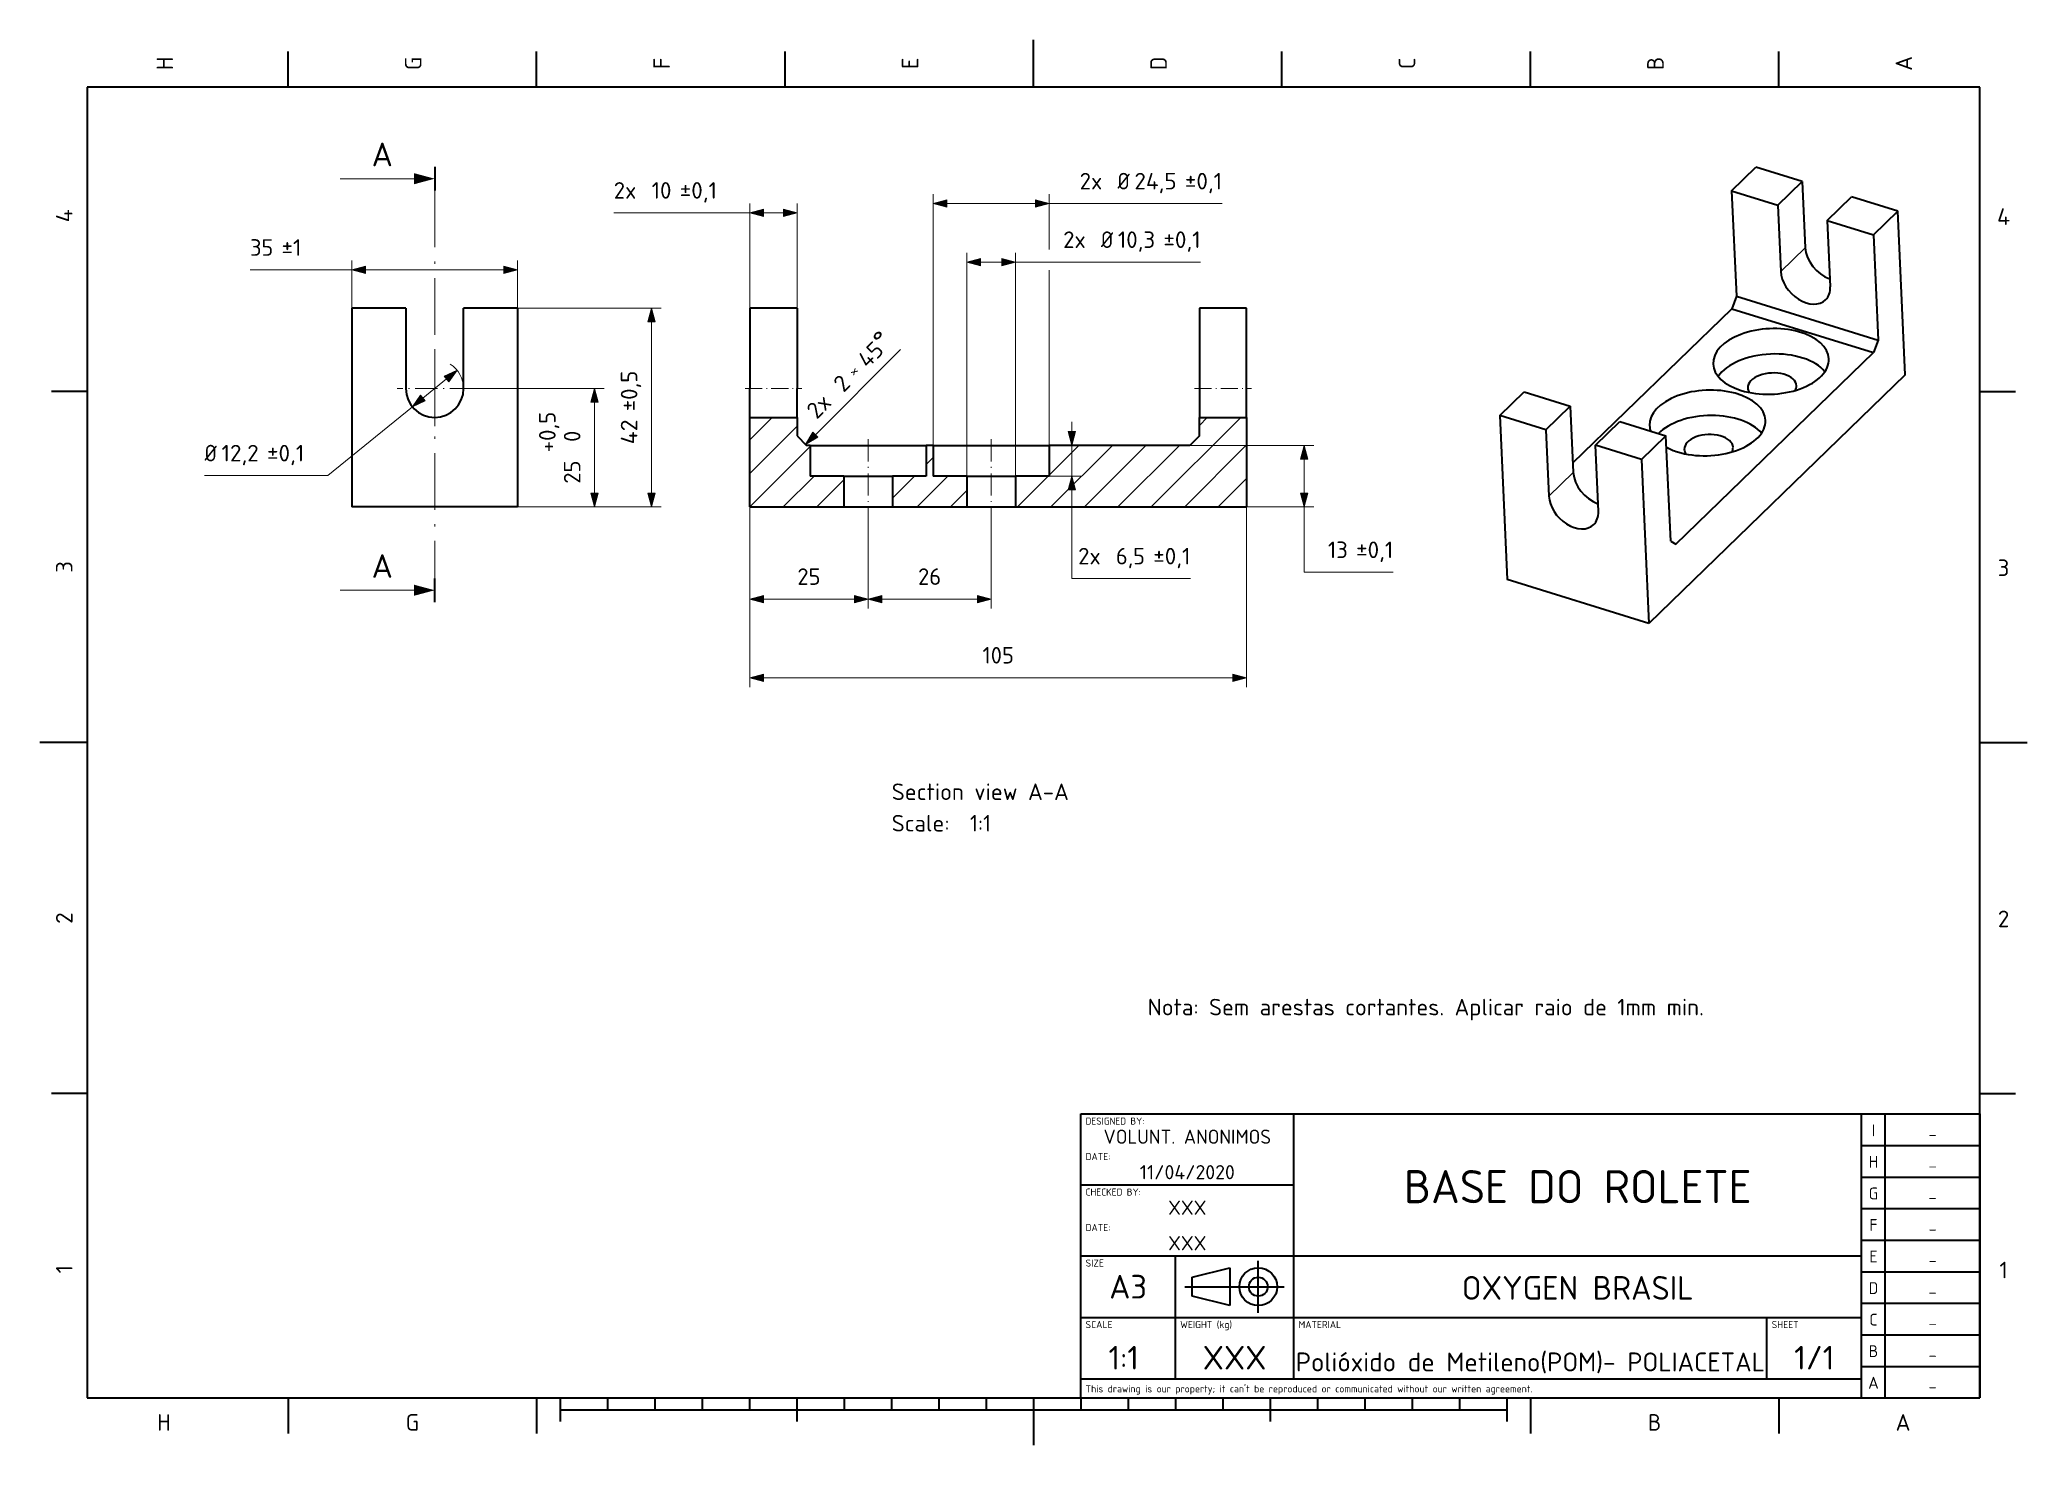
# Model space of a CAD drawing. Extents: x 0 to 420, y 0 to 297.
import ezdxf
from ezdxf.enums import TextEntityAlignment as Align

# ---------------------------------------------------------------- set-up
doc = ezdxf.new("R2010")
doc.units = 0
doc.linetypes.add('DASHDOT', pattern=[18.5, 12, -3, 0.5, -3])
doc.layers.get('0').update_dxf_attribs({"lineweight": 13})
doc.styles.get("Standard").update_dxf_attribs({"font": 'isocp.shx'})
doc.dimstyles.get("Standard").update_dxf_attribs({"dimtxt": 2.5, "dimasz": 2.5, "dimexe": 1.25, "dimexo": 0.625, "dimtad": 1, "dimcen": 2.5, "dimadec": 0, "dimazin": 0, "dimtfac": 1, "dimtmove": 0, "dimatfit": 0, "dimfxl": 1, "dimarcsym": 0})

# ---------------------------------------------------------------- blocks, each defined once
blk = doc.blocks.new('BLOCK191')
at = {"color": 7, "lineweight": 18, "width": 1.110901}
blk.add_text('A', height=3.5, dxfattribs=at).set_placement((392.176208, 3.076224), (395.323761, 3.076224), align=Align.FIT)
blk = doc.blocks.new('BLOCK192')
at = {"color": 7, "lineweight": 18, "width": 0.933334}
blk.add_text('H', height=3.5, dxfattribs=at).set_placement((24.85, 3.076224), (27.650002, 3.076224), align=Align.FIT)
blk = doc.blocks.new('BLOCK193')
at = {"color": 7, "lineweight": 18, "width": 0.933329}
blk.add_text('B', height=3.5, dxfattribs=at).set_placement((339.850006, 3.076224), (342.649994, 3.076224), align=Align.FIT)
blk = doc.blocks.new('BLOCK194')
at = {"color": 7, "lineweight": 18, "width": 0.933334}
blk.add_text('G', height=3.5, dxfattribs=at).set_placement((77.349998, 3.076224), (80.150002, 3.076224), align=Align.FIT)
blk = doc.blocks.new('BLOCK195')
at = {"color": 7, "lineweight": 18, "width": 0.933329}
blk.add_text('D', height=3.5, rotation=90, dxfattribs=at).set_placement((238.173782, 290.600006), (238.173782, 293.399994), align=Align.FIT)
blk = doc.blocks.new('BLOCK196')
at = {"color": 7, "lineweight": 18, "width": 0.863838}
blk.add_text('E', height=3.5, rotation=90, dxfattribs=at).set_placement((185.673782, 290.776215), (185.673782, 293.223755), align=Align.FIT)
blk = doc.blocks.new('BLOCK197')
at = {"color": 7, "lineweight": 18, "width": 0.815847}
blk.add_text('C', height=3.5, rotation=90, dxfattribs=at).set_placement((290.673767, 290.776215), (290.673767, 293.223755), align=Align.FIT)
blk = doc.blocks.new('BLOCK198')
at = {"color": 7, "lineweight": 18, "width": 0.863838}
blk.add_text('F', height=3.5, rotation=90, dxfattribs=at).set_placement((133.173782, 290.776215), (133.173782, 293.223755), align=Align.FIT)
blk = doc.blocks.new('BLOCK199')
at = {"color": 7, "lineweight": 18, "width": 0.933329}
blk.add_text('B', height=3.5, rotation=90, dxfattribs=at).set_placement((343.173767, 290.600006), (343.173767, 293.399994), align=Align.FIT)
blk = doc.blocks.new('BLOCK200')
at = {"color": 7, "lineweight": 18, "width": 0.933329}
blk.add_text('G', height=3.5, rotation=90, dxfattribs=at).set_placement((80.673775, 290.600006), (80.673775, 293.399994), align=Align.FIT)
blk = doc.blocks.new('BLOCK201')
at = {"color": 7, "lineweight": 18, "width": 1.110901}
blk.add_text('A', height=3.5, rotation=90, dxfattribs=at).set_placement((395.673767, 290.426208), (395.673767, 293.573761), align=Align.FIT)
blk = doc.blocks.new('BLOCK202')
at = {"color": 7, "lineweight": 18, "width": 0.933329}
blk.add_text('H', height=3.5, rotation=90, dxfattribs=at).set_placement((28.173777, 290.600006), (28.173777, 293.399994), align=Align.FIT)
blk = doc.blocks.new('BLOCK203')
at = {"color": 7, "lineweight": 18, "width": 0.863838}
blk.add_text('3', height=3.5, dxfattribs=at).set_placement((413.776215, 183.676224), (416.223755, 183.676224), align=Align.FIT)
blk = doc.blocks.new('BLOCK204')
at = {"color": 7, "lineweight": 18, "width": 0.863843}
blk.add_text('3', height=3.5, rotation=90, dxfattribs=at).set_placement((6.923776, 184.376236), (6.923776, 186.823792), align=Align.FIT)
blk = doc.blocks.new('BLOCK205')
at = {"color": 7, "lineweight": 18, "width": 0.863838}
blk.add_text('2', height=3.5, dxfattribs=at).set_placement((413.776215, 109.476227), (416.223755, 109.476227), align=Align.FIT)
blk = doc.blocks.new('BLOCK206')
at = {"color": 7, "lineweight": 18, "width": 0.863843}
blk.add_text('2', height=3.5, rotation=90, dxfattribs=at).set_placement((6.923776, 110.176224), (6.923776, 112.623779), align=Align.FIT)
blk = doc.blocks.new('BLOCK207')
at = {"color": 7, "lineweight": 18, "width": 0.933329}
blk.add_text('4', height=3.5, dxfattribs=at).set_placement((413.600006, 257.876221), (416.399994, 257.876221), align=Align.FIT)
blk = doc.blocks.new('BLOCK208')
at = {"color": 7, "lineweight": 18, "width": 0.933329}
blk.add_text('4', height=3.5, rotation=90, dxfattribs=at).set_placement((6.923776, 258.399994), (6.923776, 261.199982), align=Align.FIT)
blk = doc.blocks.new('BLOCK209')
at = {"color": 7, "lineweight": 18, "width": 0.953214}
blk.add_text('1', height=3.5, dxfattribs=at).set_placement((414.126221, 35.276226), (415.873779, 35.276226), align=Align.FIT)
blk = doc.blocks.new('BLOCK210')
at = {"color": 7, "lineweight": 18, "width": 0.95321}
blk.add_text('1', height=3.5, rotation=90, dxfattribs=at).set_placement((6.923776, 36.326225), (6.923776, 38.073776), align=Align.FIT)
blk = doc.blocks.new('BLOCK211')
at = {"color": 7, "lineweight": 18, "width": 0.779092}
blk.add_text("This drawing is our property; it can't be reproduced or communicated without our written agreement.", height=1.5, dxfattribs=at).set_placement((221, 11.175525), (315.437073, 11.175525), align=Align.FIT)
blk = doc.blocks.new('BLOCK212')
at = {"color": 7, "lineweight": 18, "width": 0.857432}
blk.add_text('SCALE', height=1.5, dxfattribs=at).set_placement((221, 24.751049), (226.695801, 24.751049), align=Align.FIT)
blk = doc.blocks.new('BLOCK213')
at = {"color": 7, "lineweight": 18, "width": 0.632}
blk.add_text('  1:1', height=5, dxfattribs=at).set_placement((219.755249, 16), (232.244766, 16), align=Align.FIT)
blk = doc.blocks.new('BLOCK214')
at = {"color": 7, "lineweight": 18, "width": 0.802234}
blk.add_text('WEIGHT (kg)', height=1.5, dxfattribs=at).set_placement((241, 24.751049), (251.944763, 24.751049), align=Align.FIT)
blk = doc.blocks.new('BLOCK215')
at = {"color": 7, "lineweight": 18, "width": 0.993963}
blk.add_text('XXX', height=5, dxfattribs=at).set_placement((245.755249, 16), (259.244751, 16), align=Align.FIT)
blk = doc.blocks.new('BLOCK216')
at = {"color": 7, "lineweight": 18, "width": 0.899371}
blk.add_text('MATERIAL', height=1.5, dxfattribs=at).set_placement((266, 24.751049), (274.993713, 24.751049), align=Align.FIT)
blk = doc.blocks.new('BLOCK217')
at = {"color": 7, "lineweight": 18, "width": 0.788557}
blk.add_text('Polióxido de Metileno(POM)- POLIACETAL', height=4, dxfattribs=at).set_placement((265.433563, 15.6), (364.566437, 15.6), align=Align.FIT)
blk = doc.blocks.new('BLOCK218')
at = {"color": 7, "lineweight": 18, "width": 0.839691}
blk.add_text('SHEET', height=1.5, dxfattribs=at).set_placement((366, 24.751049), (371.697906, 24.751049), align=Align.FIT)
blk = doc.blocks.new('BLOCK219')
at = {"color": 7, "lineweight": 18, "width": 0.672753}
blk.add_text('1/1', height=5, dxfattribs=at).set_placement((370.755249, 16), (379.244751, 16), align=Align.FIT)
blk = doc.blocks.new('BLOCK220')
at = {"color": 7, "lineweight": 18, "width": 0.839548}
blk.add_text('SIZE', height=1.5, dxfattribs=at).set_placement((221, 37.751049), (224.897903, 37.751049), align=Align.FIT)
blk = doc.blocks.new('BLOCK221')
at = {"color": 7, "lineweight": 18, "width": 0.959161}
blk.add_text('A3', height=5, dxfattribs=at).set_placement((226.003494, 31), (233.996506, 31), align=Align.FIT)
blk = doc.blocks.new('BLOCK222')
at = {"color": 7, "lineweight": 18, "width": 0.832841}
blk.add_text('OXYGEN BRASIL', height=5, dxfattribs=at).set_placement((300.510498, 30.751749), (349.489502, 30.751749), align=Align.FIT)
blk = doc.blocks.new('BLOCK223')
at = {"color": 7, "lineweight": 18, "width": 0.779581}
blk.add_text('CHECKED BY:', height=1.5, dxfattribs=at).set_placement((221, 52.751049), (232.69371, 52.751049), align=Align.FIT)
blk = doc.blocks.new('BLOCK224')
at = {"color": 7, "lineweight": 18, "width": 0.993964}
blk.add_text('XXX', height=3, dxfattribs=at).set_placement((238.45314, 48.700001), (246.546844, 48.700001), align=Align.FIT)
blk = doc.blocks.new('BLOCK225')
at = {"color": 7, "lineweight": 18, "width": 0.9182}
blk.add_text('DATE:', height=1.5, dxfattribs=at).set_placement((221, 45.251049), (226.246857, 45.251049), align=Align.FIT)
blk = doc.blocks.new('BLOCK226')
at = {"color": 7, "lineweight": 18, "width": 0.993964}
blk.add_text('XXX', height=3, dxfattribs=at).set_placement((238.45314, 41.200001), (246.546844, 41.200001), align=Align.FIT)
blk = doc.blocks.new('BLOCK227')
at = {"color": 7, "lineweight": 18, "width": 0.802887}
blk.add_text('DESIGNED BY:', height=1.5, dxfattribs=at).set_placement((221, 67.751053), (233.444748, 67.751053), align=Align.FIT)
blk = doc.blocks.new('BLOCK228')
at = {"color": 7, "lineweight": 18, "width": 0.817531}
blk.add_text('VOLUNT. ANONIMOS', height=3, dxfattribs=at).set_placement((224.80629, 63.700001), (260.193695, 63.700001), align=Align.FIT)
blk = doc.blocks.new('BLOCK229')
at = {"color": 7, "lineweight": 18, "width": 0.9182}
blk.add_text('DATE:', height=1.5, dxfattribs=at).set_placement((221, 60.251049), (226.246857, 60.251049), align=Align.FIT)
blk = doc.blocks.new('BLOCK230')
at = {"color": 7, "lineweight": 18, "width": 0.699342}
blk.add_text('11/04/2020', height=3, dxfattribs=at).set_placement((232.459442, 56.200001), (252.540558, 56.200001), align=Align.FIT)
blk = doc.blocks.new('BLOCK231')
at = {"color": 7, "lineweight": 18, "width": 0.801551}
blk.add_text('BASE DO ROLETE', height=7, dxfattribs=at).set_placement((288.262238, 51.152447), (361.737762, 51.152447), align=Align.FIT)
blk = doc.blocks.new('BLOCK232')
at = {"color": 7, "lineweight": 18, "width": 1.110905}
blk.add_text('A', height=2.5, dxfattribs=at).set_placement((386.375885, 11.959208), (388.624146, 11.959208), align=Align.FIT)
blk = doc.blocks.new('BLOCK233')
at = {"color": 7, "lineweight": 18, "width": 1.180341}
blk.add_text('_', height=2, dxfattribs=at).set_placement((399.100708, 12.234033), (400.899323, 12.234033), align=Align.FIT)
blk = doc.blocks.new('BLOCK234')
at = {"color": 7, "lineweight": 18, "width": 0.933333}
blk.add_text('B', height=2.5, dxfattribs=at).set_placement((386.5, 18.625874), (388.5, 18.625874), align=Align.FIT)
blk = doc.blocks.new('BLOCK235')
at = {"color": 7, "lineweight": 18, "width": 1.180341}
blk.add_text('_', height=2, dxfattribs=at).set_placement((399.100708, 18.9007), (400.899323, 18.9007), align=Align.FIT)
blk = doc.blocks.new('BLOCK236')
at = {"color": 7, "lineweight": 18, "width": 0.815855}
blk.add_text('C', height=2.5, dxfattribs=at).set_placement((386.625885, 25.29254), (388.374146, 25.29254), align=Align.FIT)
blk = doc.blocks.new('BLOCK237')
at = {"color": 7, "lineweight": 18, "width": 1.180341}
blk.add_text('_', height=2, dxfattribs=at).set_placement((399.100708, 25.567366), (400.899323, 25.567366), align=Align.FIT)
blk = doc.blocks.new('BLOCK238')
at = {"color": 7, "lineweight": 18, "width": 0.933333}
blk.add_text('D', height=2.5, dxfattribs=at).set_placement((386.5, 31.959206), (388.5, 31.959206), align=Align.FIT)
blk = doc.blocks.new('BLOCK239')
at = {"color": 7, "lineweight": 18, "width": 1.180341}
blk.add_text('_', height=2, dxfattribs=at).set_placement((399.100708, 32.234032), (400.899323, 32.234032), align=Align.FIT)
blk = doc.blocks.new('BLOCK240')
at = {"color": 7, "lineweight": 18, "width": 0.863846}
blk.add_text('E', height=2.5, dxfattribs=at).set_placement((386.625885, 38.625874), (388.374146, 38.625874), align=Align.FIT)
blk = doc.blocks.new('BLOCK241')
at = {"color": 7, "lineweight": 18, "width": 1.180341}
blk.add_text('_', height=2, dxfattribs=at).set_placement((399.100708, 38.9007), (400.899323, 38.9007), align=Align.FIT)
blk = doc.blocks.new('BLOCK242')
at = {"color": 7, "lineweight": 18, "width": 0.863846}
blk.add_text('F', height=2.5, dxfattribs=at).set_placement((386.625885, 45.292542), (388.374146, 45.292542), align=Align.FIT)
blk = doc.blocks.new('BLOCK243')
at = {"color": 7, "lineweight": 18, "width": 1.180341}
blk.add_text('_', height=2, dxfattribs=at).set_placement((399.100708, 45.567368), (400.899323, 45.567368), align=Align.FIT)
blk = doc.blocks.new('BLOCK244')
at = {"color": 7, "lineweight": 18, "width": 0.933333}
blk.add_text('G', height=2.5, dxfattribs=at).set_placement((386.5, 51.959206), (388.5, 51.959206), align=Align.FIT)
blk = doc.blocks.new('BLOCK245')
at = {"color": 7, "lineweight": 18, "width": 1.180341}
blk.add_text('_', height=2, dxfattribs=at).set_placement((399.100708, 52.234032), (400.899323, 52.234032), align=Align.FIT)
blk = doc.blocks.new('BLOCK246')
at = {"color": 7, "lineweight": 18, "width": 0.933333}
blk.add_text('H', height=2.5, dxfattribs=at).set_placement((386.5, 58.625874), (388.5, 58.625874), align=Align.FIT)
blk = doc.blocks.new('BLOCK247')
at = {"color": 7, "lineweight": 18, "width": 1.180341}
blk.add_text('_', height=2, dxfattribs=at).set_placement((399.100708, 58.9007), (400.899323, 58.9007), align=Align.FIT)
blk = doc.blocks.new('BLOCK248')
at = {"color": 7, "lineweight": 18, "width": 1.571347}
blk.add_text('I', height=2.5, dxfattribs=at).set_placement((387.125885, 65.292542), (387.874146, 65.292542), align=Align.FIT)
blk = doc.blocks.new('BLOCK249')
at = {"color": 7, "lineweight": 18, "width": 1.180341}
blk.add_text('_', height=2, dxfattribs=at).set_placement((399.100708, 65.56736), (400.899323, 65.56736), align=Align.FIT)
blk = doc.blocks.new('BLOCK250')
at = {"color": 7, "lineweight": 18, "width": 0.756577}
blk.add_text('Nota: Sem arestas cortantes. Aplicar raio de 1mm min.', height=3.5, dxfattribs=at).set_placement((-10, 11.4), (107.521683, 11.4), align=Align.FIT)
blk = doc.blocks.new('BLOCK251')
at = {"color": 7, "lineweight": 35}
for p, q in [((-36.679147, 38.910843), (-31.522124, 43.911244)), ((-21.764195, 40.885518), (-31.522124, 43.911244)), ((-36.679147, 38.910843), (-26.921218, 35.885117)), ((-36.679147, 38.910843), (-35.673994, 16.654014)), ((-26.921218, 35.885117), (-21.764195, 40.885518)), ((-21.764195, 40.885518), (-21.131321, 26.871959)), ((-26.921218, 35.885117), (-26.288344, 21.871558)), ((-16.478523, 32.64706), (-11.3215, 37.647461)), ((-1.563571, 34.621735), (-11.3215, 37.647461)), ((-6.720594, 29.621334), (-1.563571, 34.621735)), ((0, 0), (-1.563571, 34.621735)), ((-16.478523, 32.64706), (-15.845649, 18.6335)), ((-16.478523, 32.64706), (-6.720594, 29.621334)), ((-6.720594, 29.621334), (-5.715441, 7.364504)), ((-70.216607, -18.560365), (-36.630943, 14.005279)), ((-35.673994, 16.654014), (-36.630943, 14.005279)), ((-36.630943, 14.005279), (-6.67239, 4.71577)), ((-35.673994, 16.654014), (-5.715441, 7.364504)), ((-48.444278, -35.787477), (-6.67239, 4.71577)), ((-5.715441, 7.364504), (-6.67239, 4.71577)), ((0, 0), (-54.148743, -52.504209)), ((-85.670867, -8.592965), (-80.513843, -3.592564)), ((-80.513843, -3.592564), (-70.755915, -6.61829)), ((-75.912938, -11.618691), (-70.755915, -6.61829)), ((-70.755915, -6.61829), (-70.123041, -20.631849)), ((-75.912938, -11.618691), (-85.670867, -8.592965)), ((-85.670867, -8.592965), (-84.107296, -43.2147)), ((-75.912938, -11.618691), (-75.280064, -25.63225)), ((-65.470242, -14.856748), (-60.313219, -9.856347)), ((-60.313219, -9.856347), (-50.555291, -12.882073)), ((-64.837368, -28.870308), (-65.470242, -14.856748)), ((-55.712314, -17.882474), (-65.470242, -14.856748)), ((-55.712314, -17.882474), (-50.555291, -12.882073)), ((-49.550138, -35.138903), (-50.555291, -12.882073)), ((-55.712314, -17.882474), (-54.148743, -52.504209)), ((-49.550138, -35.138903), (-48.444278, -35.787477)), ((-54.148743, -52.504209), (-84.107296, -43.2147))]:
    blk.add_line(p, q, dxfattribs=at)
at = {"color": 7, "lineweight": 18}
for p, q in [((-26.288344, 21.871558), (-21.131321, 26.871959)), ((-75.280064, -25.63225), (-70.123041, -20.631849))]:
    blk.add_line(p, q, dxfattribs=at)
at = {"color": 7, "lineweight": 35}
for centre, major_axis, ratio, start_param, end_param in [((-15.909973, 25.25293), (-4.246337, 4.379341), 0.695709, 0.6658398396, 2.1910476262), ((-21.066996, 20.252529), (-4.246337, 4.379341), 0.695709, 0.6658398396, 3.1415271585), ((-21.066996, 20.252529), (-4.246337, 4.379341), 0.695709, 3.1415271585, 3.8074324932), ((-28.355797, 2.860004), (-12.237527, -0.552666), 0.564889, 3.1414968266, 6.2830894802), ((-28.113815, -2.498122), (-12.237527, -0.552666), 0.564889, 3.5395635641, 5.8852139399), ((-28.355797, 2.860004), (-12.237527, -0.552666), 0.564889, 6.2830894802, 7.2862311687), ((-28.355797, 2.860004), (-12.237527, -0.552666), 0.564889, 1.0030458615, 3.1414968266), ((-28.113815, -2.498122), (-5.144756, -0.232345), 0.564889, 3.1414968266, 6.2830894802), ((-41.764057, -10.141039), (-12.237527, -0.552666), 0.564889, 3.1414968266, 6.2830894802), ((-28.113815, -2.498122), (-5.144756, -0.232345), 0.564889, 6.2830894802, 6.6315651909), ((-28.113815, -2.498122), (-5.144756, -0.232345), 0.564889, 2.7932114337, 3.1414968266), ((-41.764057, -10.141039), (-12.237527, -0.552666), 0.564889, 6.2830894802, 6.4580874615), ((-41.522076, -15.499164), (-12.237527, -0.552666), 0.564889, 3.5395635641, 5.7381864955), ((-41.764057, -10.141039), (-12.237527, -0.552666), 0.564889, 1.0030458615, 3.1414968266), ((-41.522076, -15.499164), (-5.144756, -0.232345), 0.564889, 3.1414968266, 6.2830894802), ((-41.764057, -10.141039), (-12.237527, -0.552666), 0.564889, 0.7568308644, 1.0030458615), ((-41.522076, -15.499164), (-5.144756, -0.232345), 0.564889, 6.2830894802, 6.6315651909), ((-41.522076, -15.499164), (-5.144756, -0.232345), 0.564889, 2.7932114337, 3.1414968266), ((-64.901695, -22.250877), (4.246337, -4.379341), 0.695709, 3.8074324932, 5.3326402798), ((-70.058716, -27.251278), (-4.246337, 4.379341), 0.695709, 0.6658398396, 3.1415271585), ((-70.058716, -27.251278), (-4.246337, 4.379341), 0.695709, 3.1415271585, 3.8074324932)]:
    blk.add_ellipse(centre, major_axis=major_axis, ratio=ratio, start_param=start_param, end_param=end_param, dxfattribs=at)
blk = doc.blocks.new('BLOCK252')
at = {"color": 7, "lineweight": 35}
for p, q in [((-17.5, 71.843987), (-17.5, 66.843987)), ((-17.5, -20.120096), (-17.5, -15.120096))]:
    blk.add_line(p, q, dxfattribs=at)
at = {"color": 7, "lineweight": 18}
for p, q in [((-21.846666, 69.343987), (-37.5, 69.343987)), ((-21.846666, -17.620096), (-37.5, -17.620096))]:
    blk.add_line(p, q, dxfattribs=at)
at = {"color": 7, "linetype": 'DASHDOT', "lineweight": 18}
blk.add_line((-17.5, 66.843987), (-17.5, -15.120096), dxfattribs=at)
at = {"color": 7, "lineweight": 18}
for points in [[(-21.846666, 68.179298), (-17.5, 69.343987), (-21.846666, 70.508675)], [(-21.846666, -18.784782), (-17.5, -17.620096), (-21.846666, -16.45541)]]:
    blk.add_solid(points, dxfattribs=at)
at = {"color": 7, "lineweight": 18, "width": 1.110901}
for p, p2 in [((-30.8332, 71.968987), (-26.336697, 71.968987)), ((-30.8332, -14.995096), (-26.336697, -14.995096))]:
    blk.add_text('A', height=5, dxfattribs=at).set_placement(p, p2, align=Align.FIT)
blk = doc.blocks.new('*D63')
at = {"color": 7, "lineweight": 18}
for p, q in [((100.966649, 240.292856), (131.288575, 240.292856)), ((129.288575, 201.190633), (129.288575, 237.395078)), ((100.966649, 198.292856), (131.288575, 198.292856))]:
    blk.add_line(p, q, dxfattribs=at)
for points in [[(130.065032, 237.395078), (129.288575, 240.292856), (128.512118, 237.395078)], [(128.512118, 201.190633), (129.288575, 198.292856), (130.065032, 201.190633)]]:
    blk.add_lwpolyline(points, close=True, dxfattribs=at)
for points in [[(130.065032, 237.395078), (129.288575, 240.292856), (130.065032, 237.395078), (128.512118, 237.395078)], [(128.512118, 201.190633), (129.288575, 198.292856), (128.512118, 201.190633), (130.065032, 201.190633)]]:
    blk.add_solid(points, dxfattribs=at)
for s, width, p, p2 in [('%%p0,5', 0.70409, (126.288575, 218.508415), (126.288575, 227.074848)), ('42', 0.850955, (126.288575, 211.510863), (126.288575, 216.758416))]:
    blk.add_text(s, height=3.5, rotation=90, dxfattribs=dict(at, width=width)).set_placement(p, p2, align=Align.FIT)
blk = doc.blocks.new('*D64')
at = {"color": 7, "lineweight": 18}
for p, q in [((91.396649, 223.292856), (119.256104, 223.292856)), ((117.256104, 201.190633), (117.256104, 220.395078)), ((100.966649, 198.292856), (119.256104, 198.292856))]:
    blk.add_line(p, q, dxfattribs=at)
for points in [[(118.032561, 220.395078), (117.256104, 223.292856), (116.479648, 220.395078)], [(116.479648, 201.190633), (117.256104, 198.292856), (118.032561, 201.190633)]]:
    blk.add_lwpolyline(points, close=True, dxfattribs=at)
for points in [[(118.032561, 220.395078), (117.256104, 223.292856), (118.032561, 220.395078), (116.479648, 220.395078)], [(116.479648, 201.190633), (117.256104, 198.292856), (116.479648, 201.190633), (118.032561, 201.190633)]]:
    blk.add_solid(points, dxfattribs=at)
for s, width, p, p2 in [('+0,5', 0.704091, (109.006104, 209.832191), (109.006104, 218.398626)), (' 0', 0.718035, (114.256104, 209.832192), (114.256104, 214.379745)), ('25', 0.793801, (114.256104, 203.187086), (114.256104, 208.082191))]:
    blk.add_text(s, height=3.5, rotation=90, dxfattribs=dict(at, width=width)).set_placement(p, p2, align=Align.FIT)
blk = doc.blocks.new('*D65')
at = {"color": 7, "lineweight": 18}
for p, q in [((80.984117, 221.270168), (85.949181, 225.315543)), ((60.893632, 204.901078), (78.737607, 219.439782)), ((60.893632, 204.901078), (34.844098, 204.901078))]:
    blk.add_line(p, q, dxfattribs=at)
for points in [[(86.43963, 224.713594), (88.19569, 227.145929), (85.458731, 225.917493)], [(80.493667, 221.872117), (78.737607, 219.439782), (81.474568, 220.668218)]]:
    blk.add_lwpolyline(points, close=True, dxfattribs=at)
blk.add_arc((83.466649, 223.292856), 6.1, 0, 57.957557, dxfattribs=at)
for points in [[(86.43963, 224.713594), (88.19569, 227.145929), (86.43963, 224.713594), (85.458731, 225.917493)], [(80.493667, 221.872117), (78.737607, 219.439782), (80.493667, 221.872117), (81.474568, 220.668218)]]:
    blk.add_solid(points, dxfattribs=at)
for s, width, p, p2 in [('%%c', 0.905882, (34.844098, 207.901078), (37.410764, 207.901078)), ('12,2', 0.704457, (38.410764, 207.901078), (46.277196, 207.901078)), ('%%p0,1', 0.704457, (48.0272, 207.901078), (55.893632, 207.901078))]:
    blk.add_text(s, height=3.5, dxfattribs=dict(at, width=width)).set_placement(p, p2, align=Align.FIT)
blk = doc.blocks.new('*D66')
at = {"color": 7, "lineweight": 18}
for p, q in [((44.452558, 248.351396), (65.966649, 248.351396)), ((65.966649, 240.292856), (65.966649, 250.351396)), ((68.864427, 248.351396), (98.068871, 248.351396)), ((100.966649, 240.292856), (100.966649, 250.351396))]:
    blk.add_line(p, q, dxfattribs=at)
for points in [[(68.864427, 249.127855), (65.966649, 248.351396), (68.864427, 247.574937)], [(98.068871, 247.574937), (100.966649, 248.351396), (98.068871, 249.127855)]]:
    blk.add_lwpolyline(points, close=True, dxfattribs=at)
for points in [[(68.864427, 249.127855), (65.966649, 248.351396), (68.864427, 249.127855), (68.864427, 247.574937)], [(98.068871, 247.574937), (100.966649, 248.351396), (98.068871, 247.574937), (98.068871, 249.127855)]]:
    blk.add_solid(points, dxfattribs=at)
for s, width, p, p2 in [('35', 0.793801, (44.452558, 251.351396), (49.347661, 251.351396)), ('%%p1', 0.680288, (51.097661, 251.351396), (55.292768, 251.351396))]:
    blk.add_text(s, height=3.5, dxfattribs=dict(at, width=width)).set_placement(p, p2, align=Align.FIT)
blk = doc.blocks.new('BLOCK253')
at = {"color": 7, "linetype": 'DASHDOT', "lineweight": 18, "ltscale": 0.3965}
for p, q in [((-17.5, 32.93), (-17.5, 17.07)), ((-9.57, 25), (-25.43, 25))]:
    blk.add_line(p, q, dxfattribs=at)
blk = doc.blocks.new('BLOCK254')
at = {"color": 7, "lineweight": 35}
for p, q in [((-23.6, 42), (-35, 42)), ((-35, 42), (-35, 0)), ((-23.6, 42), (-23.6, 25)), ((-11.4, 25), (-11.4, 42)), ((0, 42), (-11.4, 42)), ((0, 42), (0, 0)), ((0, 0), (-35, 0))]:
    blk.add_line(p, q, dxfattribs=at)
blk.add_arc((-17.5, 25), 6.1, 180, 0, dxfattribs=at)
blk = doc.blocks.new('BLOCK255')
at = {"color": 7, "lineweight": 18}
for s, width, p, p2 in [('Section view A-A', 0.799069, (30, -61.952446), (67.42308, -61.952446)), ('Scale:', 0.825348, (30, -68.599998), (42.242657, -68.599998)), ('  1:1', 0.631999, (42.242657, -68.599998), (50.985313, -68.599998))]:
    blk.add_text(s, height=3.5, dxfattribs=dict(at, width=width)).set_placement(p, p2, align=Align.FIT)
blk = doc.blocks.new('*D70')
at = {"color": 7, "lineweight": 18}
for p, q in [((150.045227, 198.292856), (150.045227, 176.808807)), ((175.045227, 196.992306), (175.045227, 176.808807)), ((152.943005, 178.808807), (172.147449, 178.808807))]:
    blk.add_line(p, q, dxfattribs=at)
for points in [[(152.943005, 179.585264), (150.045227, 178.808807), (152.943005, 178.03235)], [(172.147449, 178.03235), (175.045227, 178.808807), (172.147449, 179.585264)]]:
    blk.add_lwpolyline(points, close=True, dxfattribs=at)
for points in [[(152.943005, 179.585264), (150.045227, 178.808807), (152.943005, 179.585264), (152.943005, 178.03235)], [(172.147449, 178.03235), (175.045227, 178.808807), (172.147449, 178.03235), (172.147449, 179.585264)]]:
    blk.add_solid(points, dxfattribs=at)
at = {"color": 7, "lineweight": 18, "width": 0.793801}
blk.add_text('25', height=3.5, dxfattribs=at).set_placement((160.097674, 181.808807), (164.99278, 181.808807), align=Align.FIT)
blk = doc.blocks.new('*D71')
at = {"color": 7, "lineweight": 18}
for p, q in [((175.045227, 196.992306), (175.045227, 176.808807)), ((201.045227, 196.992306), (201.045227, 176.808807)), ((177.943005, 178.808807), (198.147449, 178.808807))]:
    blk.add_line(p, q, dxfattribs=at)
for points in [[(177.943005, 179.585264), (175.045227, 178.808807), (177.943005, 178.03235)], [(198.147449, 178.03235), (201.045227, 178.808807), (198.147449, 179.585264)]]:
    blk.add_lwpolyline(points, close=True, dxfattribs=at)
for points in [[(177.943005, 179.585264), (175.045227, 178.808807), (177.943005, 179.585264), (177.943005, 178.03235)], [(198.147449, 178.03235), (201.045227, 178.808807), (198.147449, 178.03235), (198.147449, 179.585264)]]:
    blk.add_solid(points, dxfattribs=at)
at = {"color": 7, "lineweight": 18, "width": 0.793801}
blk.add_text('26', height=3.5, dxfattribs=at).set_placement((185.597675, 181.808807), (190.492779, 181.808807), align=Align.FIT)
blk = doc.blocks.new('*D72')
at = {"color": 7, "lineweight": 18}
for p, q in [((150.045227, 198.292856), (150.045227, 160.189042)), ((255.045227, 198.292856), (255.045227, 160.189042)), ((152.943005, 162.189042), (252.147453, 162.189042))]:
    blk.add_line(p, q, dxfattribs=at)
for points in [[(152.943005, 162.965501), (150.045227, 162.189042), (152.943005, 161.412584)], [(252.147453, 161.412584), (255.045227, 162.189042), (252.147453, 162.965501)]]:
    blk.add_lwpolyline(points, close=True, dxfattribs=at)
for points in [[(152.943005, 162.965501), (150.045227, 162.189042), (152.943005, 162.965501), (152.943005, 161.412584)], [(252.147453, 161.412584), (255.045227, 162.189042), (252.147453, 161.412584), (252.147453, 162.965501)]]:
    blk.add_solid(points, dxfattribs=at)
at = {"color": 7, "lineweight": 18, "width": 0.699227}
blk.add_text('105', height=3.5, dxfattribs=at).set_placement((199.2239, 165.189042), (205.866554, 165.189042), align=Align.FIT)
blk = doc.blocks.new('*D73')
at = {"color": 7, "lineweight": 18}
for p, q in [((121.30158, 260.416047), (150.045227, 260.416047)), ((150.045227, 240.292856), (150.045227, 262.416047)), ((152.943005, 260.416047), (157.147449, 260.416047)), ((160.045227, 240.292856), (160.045227, 262.416047))]:
    blk.add_line(p, q, dxfattribs=at)
for points in [[(152.943005, 261.192506), (150.045227, 260.416047), (152.943005, 259.639589)], [(157.147449, 259.639589), (160.045227, 260.416047), (157.147449, 261.192506)]]:
    blk.add_lwpolyline(points, close=True, dxfattribs=at)
for points in [[(152.943005, 261.192506), (150.045227, 260.416047), (152.943005, 261.192506), (152.943005, 259.639589)], [(157.147449, 259.639589), (160.045227, 260.416047), (157.147449, 259.639589), (157.147449, 261.192506)]]:
    blk.add_solid(points, dxfattribs=at)
for s, width, p, p2 in [('2x ', 0.723632, (121.301579, 263.416047), (128.296684, 263.416047)), ('10', 0.680288, (129.296684, 263.416047), (133.491791, 263.416047)), ('%%p0,1', 0.704457, (135.241789, 263.416047), (143.108223, 263.416047))]:
    blk.add_text(s, height=3.5, dxfattribs=dict(at, width=width)).set_placement(p, p2, align=Align.FIT)
blk = doc.blocks.new('*D74')
at = {"color": 7, "lineweight": 18}
for p, q in [((218.075996, 214.190633), (218.075996, 216.292856)), ((213.295227, 211.292856), (220.075996, 211.292856)), ((218.075996, 204.792856), (218.075996, 211.292856)), ((206.195229, 204.792856), (220.075996, 204.792856)), ((218.075996, 183.131044), (218.075996, 201.895078)), ((218.075996, 183.131044), (243.166962, 183.131044))]:
    blk.add_line(p, q, dxfattribs=at)
for points in [[(217.299538, 214.190633), (218.075996, 211.292856), (218.852448, 214.190633)], [(218.852448, 201.895078), (218.075996, 204.792856), (217.299538, 201.895078)]]:
    blk.add_lwpolyline(points, close=True, dxfattribs=at)
for points in [[(217.299538, 214.190633), (218.075996, 211.292856), (217.299538, 214.190633), (218.852448, 214.190633)], [(218.852448, 201.895078), (218.075996, 204.792856), (218.852448, 201.895078), (217.299538, 201.895078)]]:
    blk.add_solid(points, dxfattribs=at)
for s, width, p, p2 in [('2x ', 0.723631, (219.436539, 186.131044), (226.431641, 186.131044)), ('6,5', 0.781134, (227.431648, 186.131044), (233.550529, 186.131044)), ('%%p0,1', 0.704457, (235.300522, 186.131044), (243.166962, 186.131044))]:
    blk.add_text(s, height=3.5, dxfattribs=dict(at, width=width)).set_placement(p, p2, align=Align.FIT)
blk = doc.blocks.new('*D75')
at = {"color": 7, "lineweight": 18}
for p, q in [((243.045227, 211.292856), (269.225288, 211.292856)), ((267.225288, 201.190633), (267.225288, 208.395078)), ((255.045227, 198.292856), (269.225288, 198.292856)), ((267.225288, 184.468431), (267.225288, 198.292856)), ((267.225288, 184.468431), (286.036819, 184.468431))]:
    blk.add_line(p, q, dxfattribs=at)
for points in [[(268.00174, 208.395078), (267.225288, 211.292856), (266.44883, 208.395078)], [(266.44883, 201.190633), (267.225288, 198.292856), (268.00174, 201.190633)]]:
    blk.add_lwpolyline(points, close=True, dxfattribs=at)
for points in [[(268.00174, 208.395078), (267.225288, 211.292856), (268.00174, 208.395078), (266.44883, 208.395078)], [(266.44883, 201.190633), (267.225288, 198.292856), (266.44883, 201.190633), (268.00174, 201.190633)]]:
    blk.add_solid(points, dxfattribs=at)
for s, width, p, p2 in [('13', 0.680286, (272.225288, 187.468431), (276.420387, 187.468431)), ('%%p0,1', 0.704456, (278.170395, 187.468431), (286.036819, 187.468431))]:
    blk.add_text(s, height=3.5, dxfattribs=dict(at, width=width)).set_placement(p, p2, align=Align.FIT)
blk = doc.blocks.new('*D76')
at = {"color": 7, "lineweight": 18}
for p, q in [((188.795227, 211.292856), (188.795227, 264.371675)), ((191.693005, 262.371675), (210.397449, 262.371675)), ((213.295227, 252.675569), (213.295227, 264.371675)), ((213.295227, 262.371675), (249.856598, 262.371675)), ((213.295227, 211.292856), (213.295227, 248.329042))]:
    blk.add_line(p, q, dxfattribs=at)
for points in [[(191.693005, 263.148134), (188.795227, 262.371675), (191.693005, 261.595216)], [(210.397449, 261.595216), (213.295227, 262.371675), (210.397449, 263.148134)]]:
    blk.add_lwpolyline(points, close=True, dxfattribs=at)
for points in [[(191.693005, 263.148134), (188.795227, 262.371675), (191.693005, 263.148134), (191.693005, 261.595216)], [(210.397449, 261.595216), (213.295227, 262.371675), (210.397449, 261.595216), (210.397449, 263.148134)]]:
    blk.add_solid(points, dxfattribs=at)
for s, width, p, p2 in [('2x ', 0.723631, (219.759514, 265.371675), (226.754616, 265.371675)), ('%%c', 0.905882, (227.754616, 265.371675), (230.321281, 265.371675)), ('24,5', 0.798706, (231.321281, 265.371675), (240.240166, 265.371675)), ('%%p0,1', 0.704457, (241.990158, 265.371675), (249.856598, 265.371675))]:
    blk.add_text(s, height=3.5, dxfattribs=dict(at, width=width)).set_placement(p, p2, align=Align.FIT)
blk = doc.blocks.new('*D77')
at = {"color": 7, "lineweight": 18}
for p, q in [((195.895226, 204.792856), (195.895226, 252.000795)), ((206.195229, 204.792856), (206.195229, 252.000795)), ((198.793003, 250.000795), (203.297451, 250.000795)), ((206.195229, 250.000795), (245.31823, 250.000795))]:
    blk.add_line(p, q, dxfattribs=at)
for points in [[(198.793003, 250.777253), (195.895226, 250.000795), (198.793003, 249.224336)], [(203.297451, 249.224336), (206.195229, 250.000795), (203.297451, 250.777253)]]:
    blk.add_lwpolyline(points, close=True, dxfattribs=at)
for points in [[(198.793003, 250.777253), (195.895226, 250.000795), (198.793003, 250.777253), (198.793003, 249.224336)], [(203.297451, 249.224336), (206.195229, 250.000795), (203.297451, 249.224336), (203.297451, 250.777253)]]:
    blk.add_solid(points, dxfattribs=at)
for s, width, p, p2 in [('2x ', 0.723631, (216.27359, 253.000795), (223.268692, 253.000795)), ('%%c', 0.905882, (224.268692, 253.000795), (226.835358, 253.000795)), ('10,3', 0.704457, (227.835358, 253.000795), (235.701797, 253.000795)), ('%%p0,1', 0.704457, (237.45179, 253.000795), (245.31823, 253.000795))]:
    blk.add_text(s, height=3.5, dxfattribs=dict(at, width=width)).set_placement(p, p2, align=Align.FIT)
blk = doc.blocks.new('BLOCK256')
at = {"color": 7, "lineweight": 18}
blk.add_line((13.853349, 15.244727), (31.827084, 33.218464), dxfattribs=at)
blk.add_lwpolyline([(13.304311, 15.793766), (11.804311, 13.195689), (14.402387, 14.695689)], close=True, dxfattribs=at)
blk.add_solid([(13.304311, 15.793766), (11.804311, 13.195689), (13.304311, 15.793766), (14.402387, 14.695689)], dxfattribs=at)
for s, height, rotation, width, p, p2 in [('45', 3.5, 45.000015, 0.850954, (24.887383, 29.107191), (28.597961, 32.817772)), ('%%d', 3.5, 45.00006, 3.080003, (28.102987, 33.31274), (29.917894, 35.127651)), ('2', 3.5, 45, 0.863843, (19.797943, 24.01775), (21.528625, 25.748432)), ('×', 1.75, 45, 1.400002, (21.970568, 27.427809), (23.208006, 28.665247)), ('2x ', 3.5, 45, 0.723631, (14.144552, 18.364359), (19.090837, 23.310644))]:
    blk.add_text(s, height=height, rotation=rotation, dxfattribs=dict(at, width=width)).set_placement(p, p2, align=Align.FIT)
blk = doc.blocks.new('BLOCK257')
at = {"color": 7, "lineweight": 35}
for p, q in [((10, 42), (0, 42)), ((0, 42), (0, 25)), ((10, 42), (10, 25)), ((105, 42), (95, 42)), ((95, 42), (95, 25)), ((105, 25), (105, 42)), ((0, 18.9), (0, 25)), ((10, 18.9), (10, 25)), ((95, 25), (95, 18.9)), ((105, 18.9), (105, 25)), ((0, 0), (0, 18.9)), ((0, 18.9), (10, 18.9)), ((10, 18.9), (10, 15)), ((95, 18.9), (105, 18.9)), ((95, 15), (95, 18.9)), ((105, 18.9), (105, 0)), ((10, 15), (12, 13)), ((12.75, 13), (12, 13)), ((12.75, 13), (37.25, 13)), ((12.75, 13), (12.75, 6.5)), ((37.25, 13), (37.25, 6.5)), ((38.75, 13), (37.25, 13)), ((38.75, 13), (38.75, 6.5)), ((38.75, 13), (63.25, 13)), ((93, 13), (63.25, 13)), ((63.25, 13), (63.25, 6.5)), ((95, 15), (93, 13)), ((19.85, 6.5), (12.75, 6.5)), ((19.85, 6.5), (19.85, 0)), ((19.85, 6.5), (30.15, 6.5)), ((30.15, 6.5), (30.15, 0)), ((37.25, 6.5), (30.15, 6.5)), ((45.85, 6.5), (38.75, 6.5)), ((45.85, 6.5), (45.85, 0)), ((45.85, 6.5), (56.15, 6.5)), ((56.15, 6.5), (56.15, 0)), ((63.25, 6.5), (56.15, 6.5)), ((0, 0), (19.85, 0)), ((19.85, 0), (30.15, 0)), ((30.15, 0), (45.85, 0)), ((45.85, 0), (56.15, 0)), ((56.15, 0), (105, 0))]:
    blk.add_line(p, q, dxfattribs=at)
blk = doc.blocks.new('BLOCK258')
at = {"color": 7, "lineweight": 18}
for p, q in [((0, 14.142136), (4.757864, 18.9)), ((0, 7.071068), (10, 17.071068)), ((0, 0), (12.75, 12.75)), ((7.071068, 0), (13.571068, 6.5)), ((14.142136, 0), (19.85, 5.707864))]:
    blk.add_line(p, q, dxfattribs=at)
blk = doc.blocks.new('BLOCK259')
at = {"color": 7, "lineweight": 18}
for p, q in [((84.852814, 0), (103.752815, 18.9)), ((95, 17.218254), (96.681747, 18.9)), ((63.25, 6.681458), (69.568542, 13)), ((63.63961, 0), (76.63961, 13)), ((70.710678, 0), (83.710678, 13)), ((77.781746, 0), (90.781746, 13)), ((91.923882, 0), (105, 13.076118)), ((56.568542, 0), (63.068542, 6.5)), ((98.994949, 0), (105, 6.005051))]:
    blk.add_line(p, q, dxfattribs=at)
blk = doc.blocks.new('BLOCK260')
at = {"color": 7, "lineweight": 18}
for p, q in [((37.25, 8.965729), (38.75, 10.465729)), ((30.15, 1.865729), (34.784271, 6.5)), ((35.355339, 0), (41.855339, 6.5)), ((42.426407, 0), (45.849998, 3.423593))]:
    blk.add_line(p, q, dxfattribs=at)

msp = doc.modelspace()

# ---------------------------------------------------------------- linework, layer by layer
at = {"color": 7, "lineweight": 35}
for p, q in [((52.5, 287), (52.5, 294.5)), ((105, 287), (105, 294.5)), ((157.5, 287), (157.5, 294.5)), ((210, 287), (210, 297)), ((262.5, 287), (262.5, 294.5)), ((315, 287), (315, 294.5)), ((367.5, 287), (367.5, 294.5)), ((410, 287), (10, 287)), ((10, 287), (10, 10)), ((410, 10), (410, 287)), ((10, 222.7), (2.5, 222.7)), ((410, 222.7), (417.5, 222.7)), ((10, 148.5), (0, 148.5)), ((410, 148.5), (420, 148.5)), ((10, 74.3), (2.5, 74.3)), ((410, 74.3), (417.5, 74.3)), ((220, 10), (220, 70)), ((220, 70), (410, 70)), ((265, 14), (265, 70)), ((385, 10), (385, 70)), ((390, 10), (390, 70)), ((410, 70), (410, 10)), ((385, 63.333333), (410, 63.333333)), ((220, 55), (265, 55)), ((385, 56.666667), (410, 56.666667)), ((385, 50), (410, 50)), ((385, 43.333333), (410, 43.333333)), ((220, 40), (385, 40)), ((240, 14), (240, 40)), ((257.5, 28), (257.5, 39)), ((243.5, 35.5), (251.5, 37.5)), ((243.5, 31.5), (243.5, 35.5)), ((251.5, 37.5), (251.5, 29.5)), ((385, 36.666667), (410, 36.666667)), ((242, 33.5), (263, 33.5)), ((251.5, 29.5), (243.5, 31.5)), ((385, 30), (410, 30)), ((220, 27), (385, 27)), ((365, 14), (365, 27)), ((385, 23.333333), (410, 23.333333)), ((220, 14), (385, 14)), ((385, 16.666667), (410, 16.666667)), ((10, 10), (410, 10)), ((52.5, 10), (52.5, 2.5)), ((105, 10), (105, 2.5)), ((110, 10), (110, 5)), ((120, 10), (120, 7.5)), ((130, 10), (130, 7.5)), ((140, 10), (140, 7.5)), ((150, 10), (150, 7.5)), ((160, 10), (160, 5)), ((170, 10), (170, 7.5)), ((180, 10), (180, 7.5)), ((190, 10), (190, 7.5)), ((200, 10), (200, 7.5)), ((210, 10), (210, 0)), ((220, 10), (220, 7.5)), ((220, 10), (410, 10)), ((230, 10), (230, 7.5)), ((240, 10), (240, 7.5)), ((250, 10), (250, 7.5)), ((260, 10), (260, 5)), ((270, 10), (270, 7.5)), ((280, 10), (280, 7.5)), ((290, 10), (290, 7.5)), ((300, 10), (300, 7.5)), ((310, 10), (310, 5)), ((315, 10), (315, 2.5)), ((367.5, 10), (367.5, 2.5)), ((110, 7.5), (310, 7.5))]:
    msp.add_line(p, q, dxfattribs=at)
at = {"color": 7, "linetype": 'DASHDOT', "lineweight": 18, "ltscale": 0.3}
for p, q in [((149.045227, 223.292856), (161.045227, 223.292856)), ((244.045227, 223.292856), (256.045227, 223.292856))]:
    msp.add_line(p, q, dxfattribs=at)
at = {"color": 7, "linetype": 'DASHDOT', "lineweight": 18, "ltscale": 0.390015}
for p, q in [((175.045227, 212.592905), (175.045227, 196.992306)), ((201.045227, 212.592905), (201.045227, 196.992306))]:
    msp.add_line(p, q, dxfattribs=at)
at = {"color": 7, "lineweight": 35}
for radius in [4, 2]:
    msp.add_circle((257.5, 33.5), radius, dxfattribs=at)

# ---------------------------------------------------------------- block references
at = {"lineweight": 0}
for name, p in [('BLOCK202', (0, 0)), ('BLOCK200', (0, 0)), ('BLOCK198', (0, 0)), ('BLOCK196', (0, 0)), ('BLOCK195', (0, 0)), ('BLOCK197', (0, 0)), ('BLOCK199', (0, 0)), ('BLOCK201', (0, 0)), ('BLOCK252', (100.966649, 198.292856)), ('BLOCK251', (394.199312, 226.168078)), ('BLOCK208', (0, 0)), ('BLOCK207', (0, 0)), ('BLOCK254', (100.966649, 198.292856)), ('BLOCK257', (150.045227, 198.292856)), ('BLOCK256', (150.045227, 198.292856)), ('BLOCK253', (100.966649, 198.292856)), ('BLOCK258', (150.045227, 198.292856)), ('BLOCK259', (150.045227, 198.292856)), ('BLOCK260', (150.045227, 198.292856)), ('BLOCK204', (0, 0)), ('BLOCK203', (0, 0)), ('BLOCK255', (150.045227, 198.292856)), ('BLOCK206', (0, 0)), ('BLOCK205', (0, 0)), ('BLOCK250', (244.13736, 79.43576)), ('BLOCK227', (0, 0)), ('BLOCK248', (0, 0)), ('BLOCK228', (0, 0)), ('BLOCK249', (0, 0)), ('BLOCK229', (0, 0)), ('BLOCK230', (0, 0)), ('BLOCK246', (0, 0)), ('BLOCK247', (0, 0)), ('BLOCK231', (0, 0)), ('BLOCK223', (0, 0)), ('BLOCK224', (0, 0)), ('BLOCK244', (0, 0)), ('BLOCK245', (0, 0)), ('BLOCK225', (0, 0)), ('BLOCK242', (0, 0)), ('BLOCK226', (0, 0)), ('BLOCK243', (0, 0)), ('BLOCK220', (0, 0)), ('BLOCK240', (0, 0)), ('BLOCK241', (0, 0)), ('BLOCK209', (0, 0)), ('BLOCK210', (0, 0)), ('BLOCK221', (0, 0)), ('BLOCK222', (0, 0)), ('BLOCK238', (0, 0)), ('BLOCK239', (0, 0)), ('BLOCK212', (0, 0)), ('BLOCK214', (0, 0)), ('BLOCK216', (0, 0)), ('BLOCK218', (0, 0)), ('BLOCK236', (0, 0)), ('BLOCK237', (0, 0)), ('BLOCK213', (0, 0)), ('BLOCK215', (0, 0)), ('BLOCK219', (0, 0)), ('BLOCK234', (0, 0)), ('BLOCK217', (0, 0)), ('BLOCK235', (0, 0)), ('BLOCK211', (0, 0)), ('BLOCK232', (0, 0)), ('BLOCK233', (0, 0)), ('BLOCK192', (0, 0)), ('BLOCK194', (0, 0)), ('BLOCK193', (0, 0)), ('BLOCK191', (0, 0))]:
    msp.add_blockref(name, p, dxfattribs=at)

# ---------------------------------------------------------------- dimensions: what is measured, and where the dimension line sits
at = {"color": 0, "lineweight": 0}
for base, p1, p2, angle, text, override, picture, middle, dimtype in [((213.295227, 262.371675), (188.795227, 211.292856), (213.295227, 211.292856), 0, '2x %%c<>{}{%%p0,1}', {"dimtol": 0, "dimlim": 0, "dimtp": 0.1, "dimtm": 0.1}, '*D76', (234.808054, 262.371675), 161), ((160.045227, 260.416047), (150.045227, 240.292856), (160.045227, 240.292856), 0, '2x <>{}{%%p0,1}', {"dimtol": 0, "dimlim": 0, "dimtp": 0.1, "dimtm": 0.1}, '*D73', (132.204901, 260.416047), 161), ((206.195227, 250.000795), (195.895227, 204.792856), (206.195227, 204.792856), 0, '2x %%c<>{}{%%p0,1}', {"dimtol": 0, "dimlim": 0, "dimtp": 0.1, "dimtm": 0.1}, '*D77', (230.795908, 250.000795), 161), ((65.966649, 248.351396), (100.966649, 240.292856), (65.966649, 240.292856), 180, '<>{}{%%p1}', {"dimtol": 0, "dimlim": 0, "dimtp": 1, "dimtm": 1}, '*D66', (49.872663, 248.351396), 161), ((129.288575, 240.292856), (100.966649, 198.292856), (100.966649, 240.292856), 90, '<>{}{%%p0,5}', {"dimtol": 0, "dimlim": 0, "dimtp": 0.5, "dimtm": 0.5}, '*D63', (129.288575, 219.292856), 161), ((117.256104, 198.292856), (91.396649, 223.292856), (100.966649, 198.292856), 270, '<>{}{\\S+0,5^ 0;}', {"dimtol": 0, "dimlim": 0, "dimtp": 0.5, "dimtm": 0}, '*D64', (117.256104, 210.792856), 160), ((218.075994, 211.292856), (206.195227, 204.792856), (213.295227, 211.292856), 90, '2x <>{}{%%p0,1}', {"dimtol": 0, "dimlim": 0, "dimtp": 0.1, "dimtm": 0.1}, '*D74', (218.075994, 187.881044), 160), ((267.225286, 198.292856), (243.045227, 211.292856), (255.045227, 198.292856), 270, '<>{}{%%p0,1}', {"dimtol": 0, "dimlim": 0, "dimtp": 0.1, "dimtm": 0.1}, '*D75', (267.225286, 189.218431), 160)]:
    dim = msp.add_linear_dim(base=base, p1=p1, p2=p2, angle=angle, text=text, dimstyle='STANDARD', override=override, dxfattribs=at)
    dim.commit()
    dim.dimension.update_dxf_attribs({"geometry": picture, "text_midpoint": middle, "dimtype": dimtype, "oblique_angle": 5156.620156})
dim = msp.add_diameter_dim_2p(p1=(88.19569, 227.145928), p2=(78.737608, 219.439783), text='<>{}{%%p0,1}', dimstyle='STANDARD', override={"dimtol": 0, "dimlim": 0, "dimtp": 0.1, "dimtm": 0.1}, dxfattribs=at)
dim.commit()
dim.dimension.update_dxf_attribs({"geometry": '*D65', "text_midpoint": (53.889012, 199.193936), "dimtype": 163})
dim = msp.add_linear_dim(base=(175.045227, 178.808807), p1=(150.045227, 198.292856), p2=(175.045227, 196.992306), dimstyle='STANDARD', dxfattribs=at)
dim.commit()
dim.dimension.update_dxf_attribs({"geometry": '*D70', "text_midpoint": (162.545227, 178.808807), "dimtype": 160, "oblique_angle": 5156.620156})
for base, p1, p2, picture, middle in [((150.045227, 162.189042), (255.045227, 198.292856), (150.045227, 198.292856), '*D72', (202.545227, 162.189042)), ((175.045227, 178.808807), (201.045227, 196.992306), (175.045227, 196.992306), '*D71', (188.045227, 178.808807))]:
    dim = msp.add_linear_dim(base=base, p1=p1, p2=p2, angle=180, dimstyle='STANDARD', dxfattribs=at)
    dim.commit()
    dim.dimension.update_dxf_attribs({"geometry": picture, "text_midpoint": middle, "dimtype": 161, "oblique_angle": 5156.620156})

doc.saveas('drawing.dxf')
